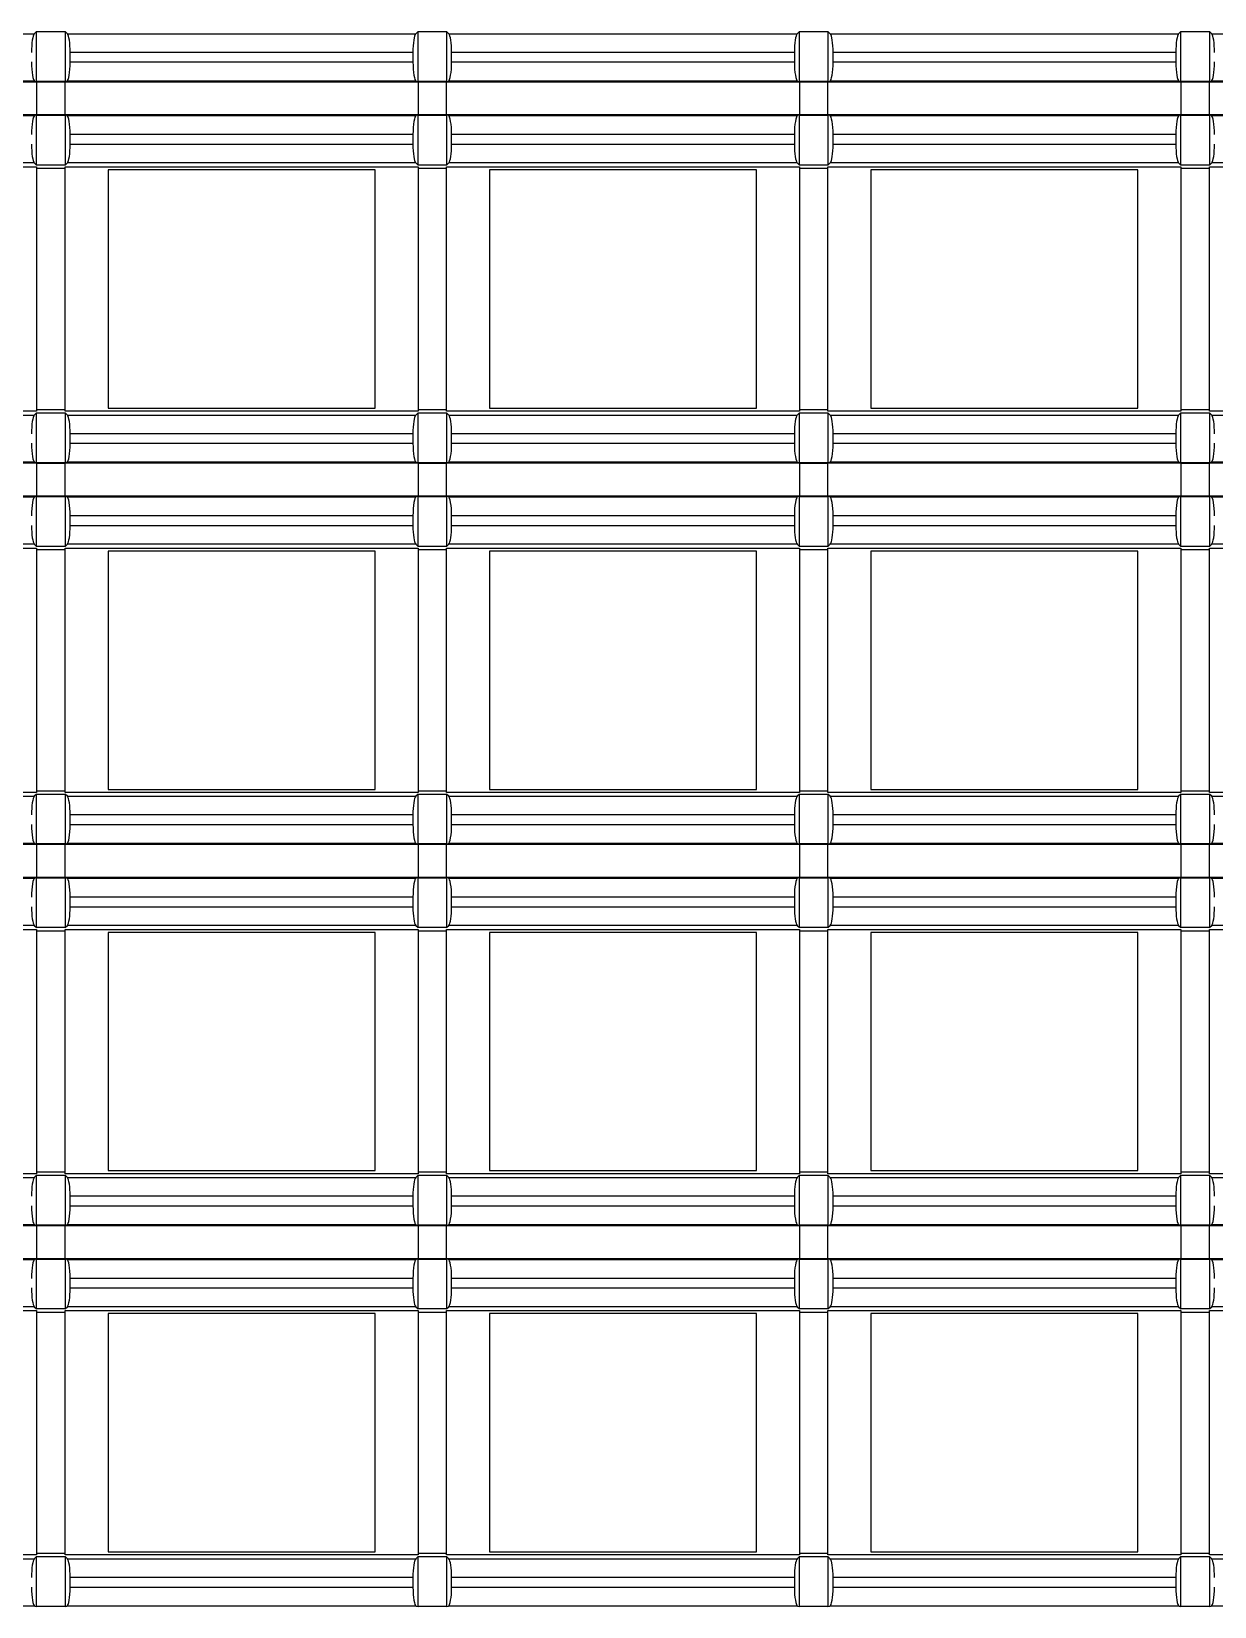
# Model space of a CAD drawing. Header units: inches. Extents: x 0 to 653, y 0 to 346.
# Drawn here: x 51.72 to 64.12, y 207.56 to 224.08 of the extents above; entities that cross this region are included whole.
import ezdxf

# ---------------------------------------------------------------- set-up
doc = ezdxf.new("R2010")
doc.units = ezdxf.units.IN
doc.header["$LTSCALE"] = 35.925693
doc.header["$MEASUREMENT"] = 0
doc.layers.add('2', color=7, linetype='CONTINUOUS')

msp = doc.modelspace()

# ---------------------------------------------------------------- linework, layer by layer
at = {"layer": '2', "color": 132, "linetype": 'Continuous', "true_color": 0x00cccc}
for p, q in [((48.096, 224.059), (51.749, 224.059)), ((51.773, 224.083), (51.749, 224.059)), ((51.773, 223.559), (51.773, 224.083)), ((51.773, 224.083), (52.073, 224.083)), ((52.073, 224.083), (52.073, 223.559)), ((52.096, 224.059), (52.073, 224.083)), ((52.096, 224.059), (55.749, 224.059)), ((55.773, 224.083), (55.749, 224.059)), ((55.773, 223.559), (55.773, 224.083)), ((55.773, 224.083), (56.073, 224.083)), ((56.073, 224.083), (56.073, 223.559)), ((56.096, 224.059), (56.073, 224.083)), ((56.096, 224.059), (59.749, 224.059)), ((59.772, 224.083), (59.749, 224.059)), ((59.772, 223.559), (59.772, 224.083)), ((59.772, 224.083), (60.072, 224.083)), ((60.072, 224.083), (60.072, 223.559)), ((60.096, 224.059), (60.072, 224.083)), ((60.096, 224.059), (63.749, 224.059)), ((63.772, 224.083), (63.749, 224.059)), ((63.772, 223.559), (63.772, 224.083)), ((63.772, 224.083), (64.072, 224.083)), ((64.072, 224.083), (64.072, 223.559)), ((64.096, 224.059), (64.072, 224.083)), ((64.096, 224.059), (67.749, 224.059)), ((52.125, 223.763), (52.125, 223.862)), ((55.72, 223.862), (52.125, 223.862)), ((52.125, 223.763), (55.72, 223.763)), ((55.72, 223.862), (55.72, 223.763)), ((56.125, 223.763), (56.125, 223.862)), ((59.72, 223.862), (56.125, 223.862)), ((56.125, 223.763), (59.72, 223.763)), ((59.72, 223.862), (59.72, 223.763)), ((60.125, 223.763), (60.125, 223.862)), ((63.72, 223.862), (60.125, 223.862)), ((60.125, 223.763), (63.72, 223.763)), ((63.72, 223.862), (63.72, 223.763)), ((51.754, 223.563), (48.091, 223.563)), ((51.754, 223.563), (51.773, 223.559)), ((52.073, 223.559), (52.091, 223.563)), ((55.754, 223.563), (52.091, 223.563)), ((55.754, 223.563), (55.773, 223.559)), ((56.073, 223.559), (56.091, 223.563)), ((59.754, 223.563), (56.091, 223.563)), ((59.754, 223.563), (59.772, 223.559)), ((60.072, 223.559), (60.091, 223.563)), ((63.754, 223.563), (60.091, 223.563)), ((63.754, 223.563), (63.772, 223.559)), ((64.072, 223.559), (64.091, 223.563)), ((67.754, 223.563), (64.091, 223.563)), ((48.073, 223.556), (51.773, 223.556)), ((52.073, 223.559), (51.773, 223.559)), ((51.773, 223.556), (51.773, 223.208)), ((52.073, 223.552), (51.773, 223.552)), ((52.073, 223.208), (52.073, 223.556)), ((52.073, 223.556), (55.773, 223.556)), ((56.073, 223.559), (55.773, 223.559)), ((55.773, 223.556), (55.773, 223.208)), ((56.073, 223.552), (55.773, 223.552)), ((56.073, 223.208), (56.073, 223.556)), ((56.073, 223.556), (59.772, 223.556)), ((60.072, 223.559), (59.772, 223.559)), ((59.772, 223.556), (59.772, 223.208)), ((60.072, 223.552), (59.772, 223.552)), ((60.072, 223.208), (60.072, 223.556)), ((60.072, 223.556), (63.772, 223.556)), ((64.072, 223.559), (63.772, 223.559)), ((63.772, 223.556), (63.772, 223.208)), ((64.072, 223.552), (63.772, 223.552)), ((64.072, 223.208), (64.072, 223.556)), ((64.072, 223.556), (67.772, 223.556)), ((51.773, 223.208), (48.073, 223.208)), ((48.091, 223.2), (51.754, 223.2)), ((51.773, 223.204), (51.754, 223.2)), ((51.773, 223.211), (52.073, 223.211)), ((51.773, 222.681), (51.773, 223.204)), ((51.773, 223.204), (52.073, 223.204)), ((55.773, 223.208), (52.073, 223.208)), ((52.073, 223.204), (52.073, 222.681)), ((52.091, 223.2), (52.073, 223.204)), ((52.091, 223.2), (55.754, 223.2)), ((55.773, 223.204), (55.754, 223.2)), ((55.773, 223.211), (56.073, 223.211)), ((55.773, 222.681), (55.773, 223.204)), ((55.773, 223.204), (56.073, 223.204)), ((59.772, 223.208), (56.073, 223.208)), ((56.073, 223.204), (56.073, 222.681)), ((56.091, 223.2), (56.073, 223.204)), ((56.091, 223.2), (59.754, 223.2)), ((59.772, 223.204), (59.754, 223.2)), ((59.772, 223.211), (60.072, 223.211)), ((59.772, 222.681), (59.772, 223.204)), ((59.772, 223.204), (60.072, 223.204)), ((63.772, 223.208), (60.072, 223.208)), ((60.072, 223.204), (60.072, 222.681)), ((60.091, 223.2), (60.072, 223.204)), ((60.091, 223.2), (63.754, 223.2)), ((63.772, 223.204), (63.754, 223.2)), ((63.772, 223.211), (64.072, 223.211)), ((63.772, 222.681), (63.772, 223.204)), ((63.772, 223.204), (64.072, 223.204)), ((67.772, 223.208), (64.072, 223.208)), ((64.072, 223.204), (64.072, 222.681)), ((64.091, 223.2), (64.072, 223.204)), ((64.091, 223.2), (67.754, 223.2)), ((52.125, 222.901), (52.125, 223.001)), ((55.72, 223.001), (52.125, 223.001)), ((52.125, 222.901), (55.72, 222.901)), ((55.72, 223.001), (55.72, 222.901)), ((56.125, 222.901), (56.125, 223.001)), ((59.72, 223.001), (56.125, 223.001)), ((56.125, 222.901), (59.72, 222.901)), ((59.72, 223.001), (59.72, 222.901)), ((60.125, 222.901), (60.125, 223.001)), ((63.72, 223.001), (60.125, 223.001)), ((60.125, 222.901), (63.72, 222.901)), ((63.72, 223.001), (63.72, 222.901)), ((48.073, 222.663), (51.773, 222.663)), ((51.749, 222.704), (48.096, 222.704)), ((51.749, 222.704), (51.773, 222.681)), ((52.073, 222.681), (51.773, 222.681)), ((51.773, 222.663), (51.773, 220.1)), ((52.073, 222.645), (51.773, 222.645)), ((52.073, 222.681), (52.096, 222.704)), ((52.073, 220.1), (52.073, 222.663)), ((52.073, 222.663), (55.773, 222.663)), ((55.749, 222.704), (52.096, 222.704)), ((52.523, 222.632), (52.523, 220.132)), ((55.323, 222.632), (52.523, 222.632)), ((55.323, 220.132), (55.323, 222.632)), ((55.749, 222.704), (55.773, 222.681)), ((56.073, 222.681), (55.773, 222.681)), ((55.773, 222.663), (55.773, 220.1)), ((56.073, 222.645), (55.773, 222.645)), ((56.073, 222.681), (56.096, 222.704)), ((56.073, 220.1), (56.073, 222.663)), ((56.073, 222.663), (59.772, 222.663)), ((59.749, 222.704), (56.096, 222.704)), ((56.522, 222.632), (56.522, 220.132)), ((59.322, 222.632), (56.522, 222.632)), ((59.322, 220.132), (59.322, 222.632)), ((59.749, 222.704), (59.772, 222.681)), ((60.072, 222.681), (59.772, 222.681)), ((59.772, 222.663), (59.772, 220.1)), ((60.072, 222.645), (59.772, 222.645)), ((60.072, 222.681), (60.096, 222.704)), ((60.072, 220.1), (60.072, 222.663)), ((60.072, 222.663), (63.772, 222.663)), ((63.749, 222.704), (60.096, 222.704)), ((60.522, 222.632), (60.522, 220.132)), ((63.322, 222.632), (60.522, 222.632)), ((63.322, 220.132), (63.322, 222.632)), ((63.749, 222.704), (63.772, 222.681)), ((64.072, 222.681), (63.772, 222.681)), ((63.772, 222.663), (63.772, 220.1)), ((64.072, 222.645), (63.772, 222.645)), ((64.072, 222.681), (64.096, 222.704)), ((64.072, 220.1), (64.072, 222.663)), ((64.072, 222.663), (67.772, 222.663)), ((67.749, 222.704), (64.096, 222.704)), ((51.773, 220.1), (48.073, 220.1)), ((51.773, 220.118), (52.073, 220.118)), ((55.773, 220.1), (52.073, 220.1)), ((52.523, 220.132), (55.323, 220.132)), ((55.773, 220.118), (56.073, 220.118)), ((59.772, 220.1), (56.073, 220.1)), ((56.522, 220.132), (59.322, 220.132)), ((59.772, 220.118), (60.072, 220.118)), ((63.772, 220.1), (60.072, 220.1)), ((60.522, 220.132), (63.322, 220.132)), ((63.772, 220.118), (64.072, 220.118)), ((67.772, 220.1), (64.072, 220.1)), ((48.096, 220.059), (51.749, 220.059)), ((51.773, 220.083), (51.749, 220.059)), ((51.773, 219.559), (51.773, 220.083)), ((51.773, 220.083), (52.073, 220.083)), ((52.073, 220.083), (52.073, 219.559)), ((52.096, 220.059), (52.073, 220.083)), ((52.096, 220.059), (55.749, 220.059)), ((55.773, 220.083), (55.749, 220.059)), ((55.773, 219.559), (55.773, 220.083)), ((55.773, 220.083), (56.073, 220.083)), ((56.073, 220.083), (56.073, 219.559)), ((56.096, 220.059), (56.073, 220.083)), ((56.096, 220.059), (59.749, 220.059)), ((59.772, 220.083), (59.749, 220.059)), ((59.772, 219.559), (59.772, 220.083)), ((59.772, 220.083), (60.072, 220.083)), ((60.072, 220.083), (60.072, 219.559)), ((60.096, 220.059), (60.072, 220.083)), ((60.096, 220.059), (63.749, 220.059)), ((63.772, 220.083), (63.749, 220.059)), ((63.772, 219.559), (63.772, 220.083)), ((63.772, 220.083), (64.072, 220.083)), ((64.072, 220.083), (64.072, 219.559)), ((64.096, 220.059), (64.072, 220.083)), ((64.096, 220.059), (67.749, 220.059)), ((52.125, 219.763), (52.125, 219.862)), ((55.72, 219.862), (52.125, 219.862)), ((52.125, 219.763), (55.72, 219.763)), ((55.72, 219.862), (55.72, 219.763)), ((56.125, 219.763), (56.125, 219.862)), ((59.72, 219.862), (56.125, 219.862)), ((56.125, 219.763), (59.72, 219.763)), ((59.72, 219.862), (59.72, 219.763)), ((60.125, 219.763), (60.125, 219.862)), ((63.72, 219.862), (60.125, 219.862)), ((60.125, 219.763), (63.72, 219.763)), ((63.72, 219.862), (63.72, 219.763)), ((48.073, 219.556), (51.773, 219.556)), ((51.754, 219.563), (48.091, 219.563)), ((51.754, 219.563), (51.773, 219.559)), ((52.073, 219.559), (51.773, 219.559)), ((51.773, 219.556), (51.773, 219.208)), ((52.073, 219.552), (51.773, 219.552)), ((52.073, 219.559), (52.091, 219.563)), ((52.073, 219.208), (52.073, 219.556)), ((52.073, 219.556), (55.773, 219.556)), ((55.754, 219.563), (52.091, 219.563)), ((55.754, 219.563), (55.773, 219.559)), ((56.073, 219.559), (55.773, 219.559)), ((55.773, 219.556), (55.773, 219.208)), ((56.073, 219.552), (55.773, 219.552)), ((56.073, 219.559), (56.091, 219.563)), ((56.073, 219.208), (56.073, 219.556)), ((56.073, 219.556), (59.772, 219.556)), ((59.754, 219.563), (56.091, 219.563)), ((59.754, 219.563), (59.772, 219.559)), ((60.072, 219.559), (59.772, 219.559)), ((59.772, 219.556), (59.772, 219.208)), ((60.072, 219.552), (59.772, 219.552)), ((60.072, 219.559), (60.091, 219.563)), ((60.072, 219.208), (60.072, 219.556)), ((60.072, 219.556), (63.772, 219.556)), ((63.754, 219.563), (60.091, 219.563)), ((63.754, 219.563), (63.772, 219.559)), ((64.072, 219.559), (63.772, 219.559)), ((63.772, 219.556), (63.772, 219.208)), ((64.072, 219.552), (63.772, 219.552)), ((64.072, 219.559), (64.091, 219.563)), ((64.072, 219.208), (64.072, 219.556)), ((64.072, 219.556), (67.772, 219.556)), ((67.754, 219.563), (64.091, 219.563)), ((51.773, 219.208), (48.073, 219.208)), ((48.091, 219.201), (51.754, 219.201)), ((51.773, 219.204), (51.754, 219.201)), ((51.773, 219.211), (52.073, 219.211)), ((51.773, 218.681), (51.773, 219.204)), ((51.773, 219.204), (52.073, 219.204)), ((55.773, 219.208), (52.073, 219.208)), ((52.073, 219.204), (52.073, 218.681)), ((52.091, 219.201), (52.073, 219.204)), ((52.091, 219.201), (55.754, 219.201)), ((55.773, 219.204), (55.754, 219.201)), ((55.773, 219.211), (56.073, 219.211)), ((55.773, 218.681), (55.773, 219.204)), ((55.773, 219.204), (56.073, 219.204)), ((59.772, 219.208), (56.073, 219.208)), ((56.073, 219.204), (56.073, 218.681)), ((56.091, 219.201), (56.073, 219.204)), ((56.091, 219.201), (59.754, 219.201)), ((59.772, 219.204), (59.754, 219.201)), ((59.772, 219.211), (60.072, 219.211)), ((59.772, 218.681), (59.772, 219.204)), ((59.772, 219.204), (60.072, 219.204)), ((63.772, 219.208), (60.072, 219.208)), ((60.072, 219.204), (60.072, 218.681)), ((60.091, 219.201), (60.072, 219.204)), ((60.091, 219.201), (63.754, 219.201)), ((63.772, 219.204), (63.754, 219.201)), ((63.772, 219.211), (64.072, 219.211)), ((63.772, 218.681), (63.772, 219.204)), ((63.772, 219.204), (64.072, 219.204)), ((67.772, 219.208), (64.072, 219.208)), ((64.072, 219.204), (64.072, 218.681)), ((64.091, 219.201), (64.072, 219.204)), ((64.091, 219.201), (67.754, 219.201)), ((52.125, 218.901), (52.125, 219.001)), ((55.72, 219.001), (52.125, 219.001)), ((55.72, 219.001), (55.72, 218.901)), ((56.125, 218.901), (56.125, 219.001)), ((59.72, 219.001), (56.125, 219.001)), ((59.72, 219.001), (59.72, 218.901)), ((60.125, 218.901), (60.125, 219.001)), ((63.72, 219.001), (60.125, 219.001)), ((63.72, 219.001), (63.72, 218.901)), ((52.125, 218.901), (55.72, 218.901)), ((56.125, 218.901), (59.72, 218.901)), ((60.125, 218.901), (63.72, 218.901)), ((48.073, 218.663), (51.773, 218.663)), ((51.749, 218.704), (48.096, 218.704)), ((51.749, 218.704), (51.773, 218.681)), ((52.073, 218.681), (51.773, 218.681)), ((51.773, 218.663), (51.773, 216.1)), ((52.073, 218.645), (51.773, 218.645)), ((52.073, 218.681), (52.096, 218.704)), ((52.073, 216.1), (52.073, 218.663)), ((52.073, 218.663), (55.773, 218.663)), ((55.749, 218.704), (52.096, 218.704)), ((52.523, 218.632), (52.523, 216.132)), ((55.323, 218.632), (52.523, 218.632)), ((55.323, 216.132), (55.323, 218.632)), ((55.749, 218.704), (55.773, 218.681)), ((56.073, 218.681), (55.773, 218.681)), ((55.773, 218.663), (55.773, 216.1)), ((56.073, 218.645), (55.773, 218.645)), ((56.073, 218.681), (56.096, 218.704)), ((56.073, 216.1), (56.073, 218.663)), ((56.073, 218.663), (59.772, 218.663)), ((59.749, 218.704), (56.096, 218.704)), ((56.522, 218.632), (56.522, 216.132)), ((59.322, 218.632), (56.522, 218.632)), ((59.322, 216.132), (59.322, 218.632)), ((59.749, 218.704), (59.772, 218.681)), ((60.072, 218.681), (59.772, 218.681)), ((59.772, 218.663), (59.772, 216.1)), ((60.072, 218.645), (59.772, 218.645)), ((60.072, 218.681), (60.096, 218.704)), ((60.072, 216.1), (60.072, 218.663)), ((60.072, 218.663), (63.772, 218.663)), ((63.749, 218.704), (60.096, 218.704)), ((60.522, 218.632), (60.522, 216.132)), ((63.322, 218.632), (60.522, 218.632)), ((63.322, 216.132), (63.322, 218.632)), ((63.749, 218.704), (63.772, 218.681)), ((64.072, 218.681), (63.772, 218.681)), ((63.772, 218.663), (63.772, 216.1)), ((64.072, 218.645), (63.772, 218.645)), ((64.072, 218.681), (64.096, 218.704)), ((64.072, 216.1), (64.072, 218.663)), ((64.072, 218.663), (67.772, 218.663)), ((67.749, 218.704), (64.096, 218.704)), ((52.523, 216.132), (55.323, 216.132)), ((56.522, 216.132), (59.322, 216.132)), ((60.522, 216.132), (63.322, 216.132)), ((51.773, 216.1), (48.073, 216.1)), ((48.096, 216.059), (51.749, 216.059)), ((51.773, 216.083), (51.749, 216.059)), ((51.773, 216.118), (52.073, 216.118)), ((51.773, 215.559), (51.773, 216.083)), ((51.773, 216.083), (52.073, 216.083)), ((55.773, 216.1), (52.073, 216.1)), ((52.073, 216.083), (52.073, 215.559)), ((52.096, 216.059), (52.073, 216.083)), ((52.096, 216.059), (55.749, 216.059)), ((55.773, 216.083), (55.749, 216.059)), ((55.773, 216.118), (56.073, 216.118)), ((55.773, 215.559), (55.773, 216.083)), ((55.773, 216.083), (56.073, 216.083)), ((59.772, 216.1), (56.073, 216.1)), ((56.073, 216.083), (56.073, 215.559)), ((56.096, 216.059), (56.073, 216.083)), ((56.096, 216.059), (59.749, 216.059)), ((59.772, 216.083), (59.749, 216.059)), ((59.772, 216.118), (60.072, 216.118)), ((59.772, 215.559), (59.772, 216.083)), ((59.772, 216.083), (60.072, 216.083)), ((63.772, 216.1), (60.072, 216.1)), ((60.072, 216.083), (60.072, 215.559)), ((60.096, 216.059), (60.072, 216.083)), ((60.096, 216.059), (63.749, 216.059)), ((63.772, 216.083), (63.749, 216.059)), ((63.772, 216.118), (64.072, 216.118)), ((63.772, 215.559), (63.772, 216.083)), ((63.772, 216.083), (64.072, 216.083)), ((67.772, 216.1), (64.072, 216.1)), ((64.072, 216.083), (64.072, 215.559)), ((64.096, 216.059), (64.072, 216.083)), ((64.096, 216.059), (67.749, 216.059)), ((52.125, 215.763), (52.125, 215.863)), ((55.72, 215.863), (52.125, 215.863)), ((55.72, 215.863), (55.72, 215.763)), ((56.125, 215.763), (56.125, 215.863)), ((59.72, 215.863), (56.125, 215.863)), ((59.72, 215.863), (59.72, 215.763)), ((60.125, 215.763), (60.125, 215.863)), ((63.72, 215.863), (60.125, 215.863)), ((63.72, 215.863), (63.72, 215.763)), ((52.125, 215.763), (55.72, 215.763)), ((56.125, 215.763), (59.72, 215.763)), ((60.125, 215.763), (63.72, 215.763)), ((48.073, 215.556), (51.773, 215.556)), ((51.754, 215.563), (48.091, 215.563)), ((51.754, 215.563), (51.773, 215.559)), ((52.073, 215.559), (51.773, 215.559)), ((51.773, 215.556), (51.773, 215.208)), ((52.073, 215.552), (51.773, 215.552)), ((52.073, 215.559), (52.091, 215.563)), ((52.073, 215.208), (52.073, 215.556)), ((52.073, 215.556), (55.773, 215.556)), ((55.754, 215.563), (52.091, 215.563)), ((55.754, 215.563), (55.773, 215.559)), ((56.073, 215.559), (55.773, 215.559)), ((55.773, 215.556), (55.773, 215.208)), ((56.073, 215.552), (55.773, 215.552)), ((56.073, 215.559), (56.091, 215.563)), ((56.073, 215.208), (56.073, 215.556)), ((56.073, 215.556), (59.772, 215.556)), ((59.754, 215.563), (56.091, 215.563)), ((59.754, 215.563), (59.772, 215.559)), ((60.072, 215.559), (59.772, 215.559)), ((59.772, 215.556), (59.772, 215.208)), ((60.072, 215.552), (59.772, 215.552)), ((60.072, 215.559), (60.091, 215.563)), ((60.072, 215.208), (60.072, 215.556)), ((60.072, 215.556), (63.772, 215.556)), ((63.754, 215.563), (60.091, 215.563)), ((63.754, 215.563), (63.772, 215.559)), ((64.072, 215.559), (63.772, 215.559)), ((63.772, 215.556), (63.772, 215.208)), ((64.072, 215.552), (63.772, 215.552)), ((64.072, 215.559), (64.091, 215.563)), ((64.072, 215.208), (64.072, 215.556)), ((64.072, 215.556), (67.772, 215.556)), ((67.754, 215.563), (64.091, 215.563)), ((51.773, 215.208), (48.073, 215.208)), ((48.091, 215.201), (51.754, 215.201)), ((51.773, 215.204), (51.754, 215.201)), ((51.773, 215.211), (52.073, 215.211)), ((51.773, 214.681), (51.773, 215.204)), ((51.773, 215.204), (52.073, 215.204)), ((55.773, 215.208), (52.073, 215.208)), ((52.073, 215.204), (52.073, 214.681)), ((52.091, 215.201), (52.073, 215.204)), ((52.091, 215.201), (55.754, 215.201)), ((55.773, 215.204), (55.754, 215.201)), ((55.773, 215.211), (56.073, 215.211)), ((55.773, 214.681), (55.773, 215.204)), ((55.773, 215.204), (56.073, 215.204)), ((59.772, 215.208), (56.073, 215.208)), ((56.073, 215.204), (56.073, 214.681)), ((56.091, 215.201), (56.073, 215.204)), ((56.091, 215.201), (59.754, 215.201)), ((59.772, 215.204), (59.754, 215.201)), ((59.772, 215.211), (60.072, 215.211)), ((59.772, 214.681), (59.772, 215.204)), ((59.772, 215.204), (60.072, 215.204)), ((63.772, 215.208), (60.072, 215.208)), ((60.072, 215.204), (60.072, 214.681)), ((60.091, 215.201), (60.072, 215.204)), ((60.091, 215.201), (63.754, 215.201)), ((63.772, 215.204), (63.754, 215.201)), ((63.772, 215.211), (64.072, 215.211)), ((63.772, 214.681), (63.772, 215.204)), ((63.772, 215.204), (64.072, 215.204)), ((67.772, 215.208), (64.072, 215.208)), ((64.072, 215.204), (64.072, 214.681)), ((64.091, 215.201), (64.072, 215.204)), ((64.091, 215.201), (67.754, 215.201)), ((52.125, 214.901), (52.125, 215.001)), ((55.72, 215.001), (52.125, 215.001)), ((55.72, 215.001), (55.72, 214.901)), ((56.125, 214.901), (56.125, 215.001)), ((59.72, 215.001), (56.125, 215.001)), ((59.72, 215.001), (59.72, 214.901)), ((60.125, 214.901), (60.125, 215.001)), ((63.72, 215.001), (60.125, 215.001)), ((63.72, 215.001), (63.72, 214.901)), ((52.125, 214.901), (55.72, 214.901)), ((56.125, 214.901), (59.72, 214.901)), ((60.125, 214.901), (63.72, 214.901)), ((48.073, 214.663), (51.773, 214.663)), ((51.749, 214.704), (48.096, 214.704)), ((51.749, 214.704), (51.773, 214.681)), ((52.073, 214.681), (51.773, 214.681)), ((51.773, 214.663), (51.773, 212.1)), ((52.073, 214.645), (51.773, 214.645)), ((52.073, 214.681), (52.096, 214.704)), ((52.073, 212.1), (52.073, 214.663)), ((52.073, 214.663), (55.773, 214.663)), ((55.749, 214.704), (52.096, 214.704)), ((55.749, 214.704), (55.773, 214.681)), ((56.073, 214.681), (55.773, 214.681)), ((55.773, 214.663), (55.773, 212.1)), ((56.073, 214.645), (55.773, 214.645)), ((56.073, 214.681), (56.096, 214.704)), ((56.073, 212.1), (56.073, 214.663)), ((56.073, 214.663), (59.772, 214.663)), ((59.749, 214.704), (56.096, 214.704)), ((59.749, 214.704), (59.772, 214.681)), ((60.072, 214.681), (59.772, 214.681)), ((59.772, 214.663), (59.772, 212.1)), ((60.072, 214.645), (59.772, 214.645)), ((60.072, 214.681), (60.096, 214.704)), ((60.072, 212.1), (60.072, 214.663)), ((60.072, 214.663), (63.772, 214.663)), ((63.749, 214.704), (60.096, 214.704)), ((63.749, 214.704), (63.772, 214.681)), ((64.072, 214.681), (63.772, 214.681)), ((63.772, 214.663), (63.772, 212.1)), ((64.072, 214.645), (63.772, 214.645)), ((64.072, 214.681), (64.096, 214.704)), ((64.072, 212.1), (64.072, 214.663)), ((64.072, 214.663), (67.772, 214.663)), ((67.749, 214.704), (64.096, 214.704)), ((52.523, 214.632), (52.523, 212.132)), ((55.323, 214.632), (52.523, 214.632)), ((55.323, 212.132), (55.323, 214.632)), ((56.522, 214.632), (56.522, 212.132)), ((59.322, 214.632), (56.522, 214.632)), ((59.322, 212.132), (59.322, 214.632)), ((60.522, 214.632), (60.522, 212.132)), ((63.322, 214.632), (60.522, 214.632)), ((63.322, 212.132), (63.322, 214.632)), ((51.773, 212.1), (48.073, 212.1)), ((48.096, 212.06), (51.749, 212.06)), ((51.773, 212.083), (51.749, 212.06)), ((51.773, 212.118), (52.073, 212.118)), ((51.773, 211.559), (51.773, 212.083)), ((51.773, 212.083), (52.073, 212.083)), ((55.773, 212.1), (52.073, 212.1)), ((52.073, 212.083), (52.073, 211.559)), ((52.096, 212.06), (52.073, 212.083)), ((52.096, 212.06), (55.749, 212.06)), ((52.523, 212.132), (55.323, 212.132)), ((55.773, 212.083), (55.749, 212.06)), ((55.773, 212.118), (56.073, 212.118)), ((55.773, 211.559), (55.773, 212.083)), ((55.773, 212.083), (56.073, 212.083)), ((59.772, 212.1), (56.073, 212.1)), ((56.073, 212.083), (56.073, 211.559)), ((56.096, 212.06), (56.073, 212.083)), ((56.096, 212.06), (59.749, 212.06)), ((56.522, 212.132), (59.322, 212.132)), ((59.772, 212.083), (59.749, 212.06)), ((59.772, 212.118), (60.072, 212.118)), ((59.772, 211.559), (59.772, 212.083)), ((59.772, 212.083), (60.072, 212.083)), ((63.772, 212.1), (60.072, 212.1)), ((60.072, 212.083), (60.072, 211.559)), ((60.096, 212.06), (60.072, 212.083)), ((60.096, 212.06), (63.749, 212.06)), ((60.522, 212.132), (63.322, 212.132)), ((63.772, 212.083), (63.749, 212.06)), ((63.772, 212.118), (64.072, 212.118)), ((63.772, 211.559), (63.772, 212.083)), ((63.772, 212.083), (64.072, 212.083)), ((67.772, 212.1), (64.072, 212.1)), ((64.072, 212.083), (64.072, 211.559)), ((64.096, 212.06), (64.072, 212.083)), ((64.096, 212.06), (67.749, 212.06)), ((52.125, 211.763), (52.125, 211.863)), ((55.72, 211.863), (52.125, 211.863)), ((55.72, 211.863), (55.72, 211.763)), ((56.125, 211.763), (56.125, 211.863)), ((59.72, 211.863), (56.125, 211.863)), ((59.72, 211.863), (59.72, 211.763)), ((60.125, 211.763), (60.125, 211.863)), ((63.72, 211.863), (60.125, 211.863)), ((63.72, 211.863), (63.72, 211.763)), ((52.125, 211.763), (55.72, 211.763)), ((56.125, 211.763), (59.72, 211.763)), ((60.125, 211.763), (63.72, 211.763)), ((48.073, 211.556), (51.773, 211.556)), ((51.754, 211.563), (48.091, 211.563)), ((51.754, 211.563), (51.773, 211.559)), ((52.073, 211.559), (51.773, 211.559)), ((51.773, 211.556), (51.773, 211.208)), ((52.073, 211.552), (51.773, 211.552)), ((52.073, 211.559), (52.091, 211.563)), ((52.073, 211.208), (52.073, 211.556)), ((52.073, 211.556), (55.773, 211.556)), ((55.754, 211.563), (52.091, 211.563)), ((55.754, 211.563), (55.773, 211.559)), ((56.073, 211.559), (55.773, 211.559)), ((55.773, 211.556), (55.773, 211.208)), ((56.073, 211.552), (55.773, 211.552)), ((56.073, 211.559), (56.091, 211.563)), ((56.073, 211.208), (56.073, 211.556)), ((56.073, 211.556), (59.772, 211.556)), ((59.754, 211.563), (56.091, 211.563)), ((59.754, 211.563), (59.772, 211.559)), ((60.072, 211.559), (59.772, 211.559)), ((59.772, 211.556), (59.772, 211.208)), ((60.072, 211.552), (59.772, 211.552)), ((60.072, 211.559), (60.091, 211.563)), ((60.072, 211.208), (60.072, 211.556)), ((60.072, 211.556), (63.772, 211.556)), ((63.754, 211.563), (60.091, 211.563)), ((63.754, 211.563), (63.772, 211.559)), ((64.072, 211.559), (63.772, 211.559)), ((63.772, 211.556), (63.772, 211.208)), ((64.072, 211.552), (63.772, 211.552)), ((64.072, 211.559), (64.091, 211.563)), ((64.072, 211.208), (64.072, 211.556)), ((64.072, 211.556), (67.772, 211.556)), ((67.754, 211.563), (64.091, 211.563)), ((51.773, 211.208), (48.073, 211.208)), ((48.091, 211.201), (51.754, 211.201)), ((51.773, 211.204), (51.754, 211.201)), ((51.773, 211.211), (52.073, 211.211)), ((51.773, 210.681), (51.773, 211.204)), ((51.773, 211.204), (52.073, 211.204)), ((55.773, 211.208), (52.073, 211.208)), ((52.073, 211.204), (52.073, 210.681)), ((52.091, 211.201), (52.073, 211.204)), ((52.091, 211.201), (55.754, 211.201)), ((55.773, 211.204), (55.754, 211.201)), ((55.773, 211.211), (56.073, 211.211)), ((55.773, 210.681), (55.773, 211.204)), ((55.773, 211.204), (56.073, 211.204)), ((59.772, 211.208), (56.073, 211.208)), ((56.073, 211.204), (56.073, 210.681)), ((56.091, 211.201), (56.073, 211.204)), ((56.091, 211.201), (59.754, 211.201)), ((59.772, 211.204), (59.754, 211.201)), ((59.772, 211.211), (60.072, 211.211)), ((59.772, 210.681), (59.772, 211.204)), ((59.772, 211.204), (60.072, 211.204)), ((63.772, 211.208), (60.072, 211.208)), ((60.072, 211.204), (60.072, 210.681)), ((60.091, 211.201), (60.072, 211.204)), ((60.091, 211.201), (63.754, 211.201)), ((63.772, 211.204), (63.754, 211.201)), ((63.772, 211.211), (64.072, 211.211)), ((63.772, 210.681), (63.772, 211.204)), ((63.772, 211.204), (64.072, 211.204)), ((67.772, 211.208), (64.072, 211.208)), ((64.072, 211.204), (64.072, 210.681)), ((64.091, 211.201), (64.072, 211.204)), ((64.091, 211.201), (67.754, 211.201)), ((52.125, 210.901), (52.125, 211.001)), ((55.72, 211.001), (52.125, 211.001)), ((52.125, 210.901), (55.72, 210.901)), ((55.72, 211.001), (55.72, 210.901)), ((56.125, 210.901), (56.125, 211.001)), ((59.72, 211.001), (56.125, 211.001)), ((56.125, 210.901), (59.72, 210.901)), ((59.72, 211.001), (59.72, 210.901)), ((60.125, 210.901), (60.125, 211.001)), ((63.72, 211.001), (60.125, 211.001)), ((60.125, 210.901), (63.72, 210.901)), ((63.72, 211.001), (63.72, 210.901)), ((51.749, 210.704), (48.096, 210.704)), ((51.749, 210.704), (51.773, 210.681)), ((52.073, 210.681), (51.773, 210.681)), ((52.073, 210.681), (52.096, 210.704)), ((55.749, 210.704), (52.096, 210.704)), ((55.749, 210.704), (55.773, 210.681)), ((56.073, 210.681), (55.773, 210.681)), ((56.073, 210.681), (56.096, 210.704)), ((59.749, 210.704), (56.096, 210.704)), ((59.749, 210.704), (59.772, 210.681)), ((60.072, 210.681), (59.772, 210.681)), ((60.072, 210.681), (60.096, 210.704)), ((63.749, 210.704), (60.096, 210.704)), ((63.749, 210.704), (63.772, 210.681)), ((64.072, 210.681), (63.772, 210.681)), ((64.072, 210.681), (64.096, 210.704)), ((67.749, 210.704), (64.096, 210.704)), ((48.073, 210.663), (51.773, 210.663)), ((51.773, 210.663), (51.773, 208.101)), ((52.073, 210.645), (51.773, 210.645)), ((52.073, 208.101), (52.073, 210.663)), ((52.073, 210.663), (55.773, 210.663)), ((52.523, 210.632), (52.523, 208.132)), ((55.323, 210.632), (52.523, 210.632)), ((55.323, 208.132), (55.323, 210.632)), ((55.773, 210.663), (55.773, 208.101)), ((56.073, 210.645), (55.773, 210.645)), ((56.073, 208.101), (56.073, 210.663)), ((56.073, 210.663), (59.772, 210.663)), ((56.522, 210.632), (56.522, 208.132)), ((59.322, 210.632), (56.522, 210.632)), ((59.322, 208.132), (59.322, 210.632)), ((59.772, 210.663), (59.772, 208.101)), ((60.072, 210.645), (59.772, 210.645)), ((60.072, 208.101), (60.072, 210.663)), ((60.072, 210.663), (63.772, 210.663)), ((60.522, 210.632), (60.522, 208.132)), ((63.322, 210.632), (60.522, 210.632)), ((63.322, 208.132), (63.322, 210.632)), ((63.772, 210.663), (63.772, 208.101)), ((64.072, 210.645), (63.772, 210.645)), ((64.072, 208.101), (64.072, 210.663)), ((64.072, 210.663), (67.772, 210.663)), ((51.773, 208.101), (48.073, 208.101)), ((48.096, 208.06), (51.749, 208.06)), ((51.773, 208.083), (51.749, 208.06)), ((51.773, 208.118), (52.073, 208.118)), ((51.773, 207.559), (51.773, 208.083)), ((51.773, 208.083), (52.073, 208.083)), ((55.773, 208.101), (52.073, 208.101)), ((52.073, 208.083), (52.073, 207.559)), ((52.096, 208.06), (52.073, 208.083)), ((52.096, 208.06), (55.749, 208.06)), ((52.523, 208.132), (55.323, 208.132)), ((55.773, 208.083), (55.749, 208.06)), ((55.773, 208.118), (56.073, 208.118)), ((55.773, 207.559), (55.773, 208.083)), ((55.773, 208.083), (56.073, 208.083)), ((59.772, 208.101), (56.073, 208.101)), ((56.073, 208.083), (56.073, 207.559)), ((56.096, 208.06), (56.073, 208.083)), ((56.096, 208.06), (59.749, 208.06)), ((56.522, 208.132), (59.322, 208.132)), ((59.772, 208.083), (59.749, 208.06)), ((59.772, 208.118), (60.072, 208.118)), ((59.772, 207.559), (59.772, 208.083)), ((59.772, 208.083), (60.072, 208.083)), ((63.772, 208.101), (60.072, 208.101)), ((60.072, 208.083), (60.072, 207.559)), ((60.096, 208.06), (60.072, 208.083)), ((60.096, 208.06), (63.749, 208.06)), ((60.522, 208.132), (63.322, 208.132)), ((63.772, 208.083), (63.749, 208.06)), ((63.772, 208.118), (64.072, 208.118)), ((63.772, 207.559), (63.772, 208.083)), ((63.772, 208.083), (64.072, 208.083)), ((67.772, 208.101), (64.072, 208.101)), ((64.072, 208.083), (64.072, 207.559)), ((64.096, 208.06), (64.072, 208.083)), ((64.096, 208.06), (67.749, 208.06)), ((52.125, 207.763), (52.125, 207.863)), ((55.72, 207.863), (52.125, 207.863)), ((52.125, 207.763), (55.72, 207.763)), ((55.72, 207.863), (55.72, 207.763)), ((56.125, 207.763), (56.125, 207.863)), ((59.72, 207.863), (56.125, 207.863)), ((56.125, 207.763), (59.72, 207.763)), ((59.72, 207.863), (59.72, 207.763)), ((60.125, 207.763), (60.125, 207.863)), ((63.72, 207.863), (60.125, 207.863)), ((60.125, 207.763), (63.72, 207.763)), ((63.72, 207.863), (63.72, 207.763)), ((51.754, 207.563), (48.091, 207.563)), ((51.754, 207.563), (51.773, 207.559)), ((52.073, 207.559), (51.773, 207.559)), ((52.073, 207.559), (52.091, 207.563)), ((55.754, 207.563), (52.091, 207.563)), ((55.754, 207.563), (55.773, 207.559)), ((56.073, 207.559), (55.773, 207.559)), ((56.073, 207.559), (56.091, 207.563)), ((59.754, 207.563), (56.091, 207.563)), ((59.754, 207.563), (59.772, 207.559)), ((60.072, 207.559), (59.772, 207.559)), ((60.072, 207.559), (60.091, 207.563)), ((63.754, 207.563), (60.091, 207.563)), ((63.754, 207.563), (63.772, 207.559)), ((64.072, 207.559), (63.772, 207.559)), ((64.072, 207.559), (64.091, 207.563)), ((67.754, 207.563), (64.091, 207.563))]:
    msp.add_line(p, q, dxfattribs=at)
for centre, start_param, end_param in [((51.755, 223.862), 0.174533, 1.570796), ((52.09, 223.862), -1.570796, -0.174533), ((55.755, 223.862), 0.174533, 1.570796), ((56.09, 223.862), -1.570796, -0.174533), ((59.755, 223.862), 0.174533, 1.570796), ((60.09, 223.862), -1.570796, -0.174533), ((63.755, 223.862), 0.174533, 1.570796), ((64.09, 223.862), -1.570796, -0.174533), ((51.755, 223.763), 1.570796, 3.106686), ((52.09, 223.763), -3.106686, -1.570796), ((55.755, 223.763), 1.570796, 3.106686), ((56.09, 223.763), -3.106686, -1.570796), ((59.755, 223.763), 1.570796, 3.106686), ((60.09, 223.763), -3.106686, -1.570796), ((63.755, 223.763), -4.712389, -3.176499), ((64.09, 223.763), -3.106686, -1.570796), ((51.755, 223.001), 0.034907, 1.570796), ((52.09, 223.001), -1.570796, -0.034907), ((55.755, 223.001), 0.034907, 1.570796), ((56.09, 223.001), -1.570796, -0.034907), ((59.755, 223.001), 0.034907, 1.570796), ((60.09, 223.001), -1.570796, -0.034907), ((63.755, 223.001), 0.034907, 1.570796), ((64.09, 223.001), -1.570796, -0.034907), ((51.755, 222.901), -4.712389, -3.316126), ((52.09, 222.901), -2.96706, -1.570796), ((55.755, 222.901), 1.570796, 2.96706), ((56.09, 222.901), -2.96706, -1.570796), ((59.755, 222.901), -4.712389, -3.316126), ((60.09, 222.901), -2.96706, -1.570796), ((63.755, 222.901), -4.712389, -3.316126), ((64.09, 222.901), -2.96706, -1.570796), ((51.755, 219.862), 0.174533, 1.570796), ((52.09, 219.862), -1.570796, -0.174533), ((55.755, 219.862), 0.174533, 1.570796), ((56.09, 219.862), -1.570796, -0.174533), ((59.755, 219.862), 0.174533, 1.570796), ((60.09, 219.862), -1.570796, -0.174533), ((63.755, 219.862), 0.174533, 1.570796), ((64.09, 219.862), -1.570796, -0.174533), ((51.755, 219.763), 1.570796, 3.106686), ((52.09, 219.763), -3.106686, -1.570796), ((55.755, 219.763), 1.570796, 3.106686), ((56.09, 219.763), -3.106686, -1.570796), ((59.755, 219.763), 1.570796, 3.106686), ((60.09, 219.763), -3.106686, -1.570796), ((63.755, 219.763), 1.570796, 3.106686), ((64.09, 219.763), -3.106686, -1.570796), ((51.755, 219.001), 0.034907, 1.570796), ((52.09, 219.001), -1.570796, -0.034907), ((55.755, 219.001), 0.034907, 1.570796), ((56.09, 219.001), -1.570796, -0.034907), ((59.755, 219.001), 0.034907, 1.570796), ((60.09, 219.001), -1.570796, -0.034907), ((63.755, 219.001), 0.034907, 1.570796), ((64.09, 219.001), -1.570796, -0.034907), ((51.755, 218.901), -4.712389, -3.316126), ((52.09, 218.901), -2.96706, -1.570796), ((55.755, 218.901), -4.712389, -3.316126), ((56.09, 218.901), -2.96706, -1.570796), ((59.755, 218.901), -4.712389, -3.316126), ((60.09, 218.901), -2.96706, -1.570796), ((63.755, 218.901), -4.712389, -3.316126), ((64.09, 218.901), -2.96706, -1.570796), ((51.755, 215.863), 0.174533, 1.570796), ((52.09, 215.863), -1.570796, -0.174533), ((55.755, 215.863), 0.174533, 1.570796), ((56.09, 215.863), -1.570796, -0.174533), ((59.755, 215.863), 0.174533, 1.570796), ((60.09, 215.863), -1.570796, -0.174533), ((63.755, 215.863), 0.174533, 1.570796), ((64.09, 215.863), -1.570796, -0.174533), ((51.755, 215.763), 1.570796, 3.106686), ((52.09, 215.763), -3.106686, -1.570796), ((55.755, 215.763), 1.570796, 3.106686), ((56.09, 215.763), -3.106686, -1.570796), ((59.755, 215.763), 1.570796, 3.106686), ((60.09, 215.763), -3.106686, -1.570796), ((63.755, 215.763), 1.570796, 3.106686), ((64.09, 215.763), -3.106686, -1.570796), ((51.755, 215.001), 0.034907, 1.570796), ((52.09, 215.001), -1.570796, -0.034907), ((55.755, 215.001), 0.034907, 1.570796), ((56.09, 215.001), -1.570796, -0.034907), ((59.755, 215.001), 0.034907, 1.570796), ((60.09, 215.001), -1.570796, -0.034907), ((63.755, 215.001), 0.034907, 1.570796), ((64.09, 215.001), -1.570796, -0.034907), ((51.755, 214.901), -4.712389, -3.316126), ((52.09, 214.901), -2.96706, -1.570796), ((55.755, 214.901), 1.570796, 2.96706), ((56.09, 214.901), -2.96706, -1.570796), ((59.755, 214.901), -4.712389, -3.316126), ((60.09, 214.901), -2.96706, -1.570796), ((63.755, 214.901), -4.712389, -3.316126), ((64.09, 214.901), -2.96706, -1.570796), ((51.755, 211.863), 0.174533, 1.570796), ((52.09, 211.863), -1.570796, -0.174533), ((55.755, 211.863), 0.174533, 1.570796), ((56.09, 211.863), -1.570796, -0.174533), ((59.755, 211.863), 0.174533, 1.570796), ((60.09, 211.863), -1.570796, -0.174533), ((63.755, 211.863), 0.174533, 1.570796), ((64.09, 211.863), -1.570796, -0.174533), ((51.755, 211.763), 1.570796, 3.106686), ((52.09, 211.763), -3.106686, -1.570796), ((55.755, 211.763), 1.570796, 3.106686), ((56.09, 211.763), -3.106686, -1.570796), ((59.755, 211.763), 1.570796, 3.106686), ((60.09, 211.763), -3.106686, -1.570796), ((63.755, 211.763), 1.570796, 3.106686), ((64.09, 211.763), -3.106686, -1.570796), ((51.755, 211.001), 0.034907, 1.570796), ((52.09, 211.001), -1.570796, -0.034907), ((55.755, 211.001), 0.034907, 1.570796), ((56.09, 211.001), -1.570796, -0.034907), ((59.755, 211.001), 0.034907, 1.570796), ((60.09, 211.001), -1.570796, -0.034907), ((63.755, 211.001), 0.034907, 1.570796), ((64.09, 211.001), -1.570796, -0.034907), ((51.755, 210.901), -4.712389, -3.316126), ((52.09, 210.901), -2.96706, -1.570796), ((55.755, 210.901), -4.712389, -3.316126), ((56.09, 210.901), -2.96706, -1.570796), ((59.755, 210.901), -4.712389, -3.316126), ((60.09, 210.901), -2.96706, -1.570796), ((63.755, 210.901), -4.712389, -3.316126), ((64.09, 210.901), -2.96706, -1.570796), ((51.755, 207.863), 0.174533, 1.570796), ((52.09, 207.863), -1.570796, -0.174533), ((55.755, 207.863), 0.174533, 1.570796), ((56.09, 207.863), -1.570796, -0.174533), ((59.755, 207.863), 0.174533, 1.570796), ((60.09, 207.863), -1.570796, -0.174533), ((63.755, 207.863), 0.174533, 1.570796), ((64.09, 207.863), -1.570796, -0.174533), ((51.755, 207.763), 1.570796, 3.106686), ((52.09, 207.763), -3.106686, -1.570796), ((55.755, 207.763), 1.570796, 3.106686), ((56.09, 207.763), -3.106686, -1.570796), ((59.755, 207.763), 1.570796, 3.106686), ((60.09, 207.763), -3.106686, -1.570796), ((63.755, 207.763), 1.570796, 3.106686), ((64.09, 207.763), -3.106686, -1.570796)]:
    msp.add_ellipse(centre, major_axis=(0, 0.2), ratio=0.176327, start_param=start_param, end_param=end_param, dxfattribs=at)

doc.saveas('drawing.dxf')
